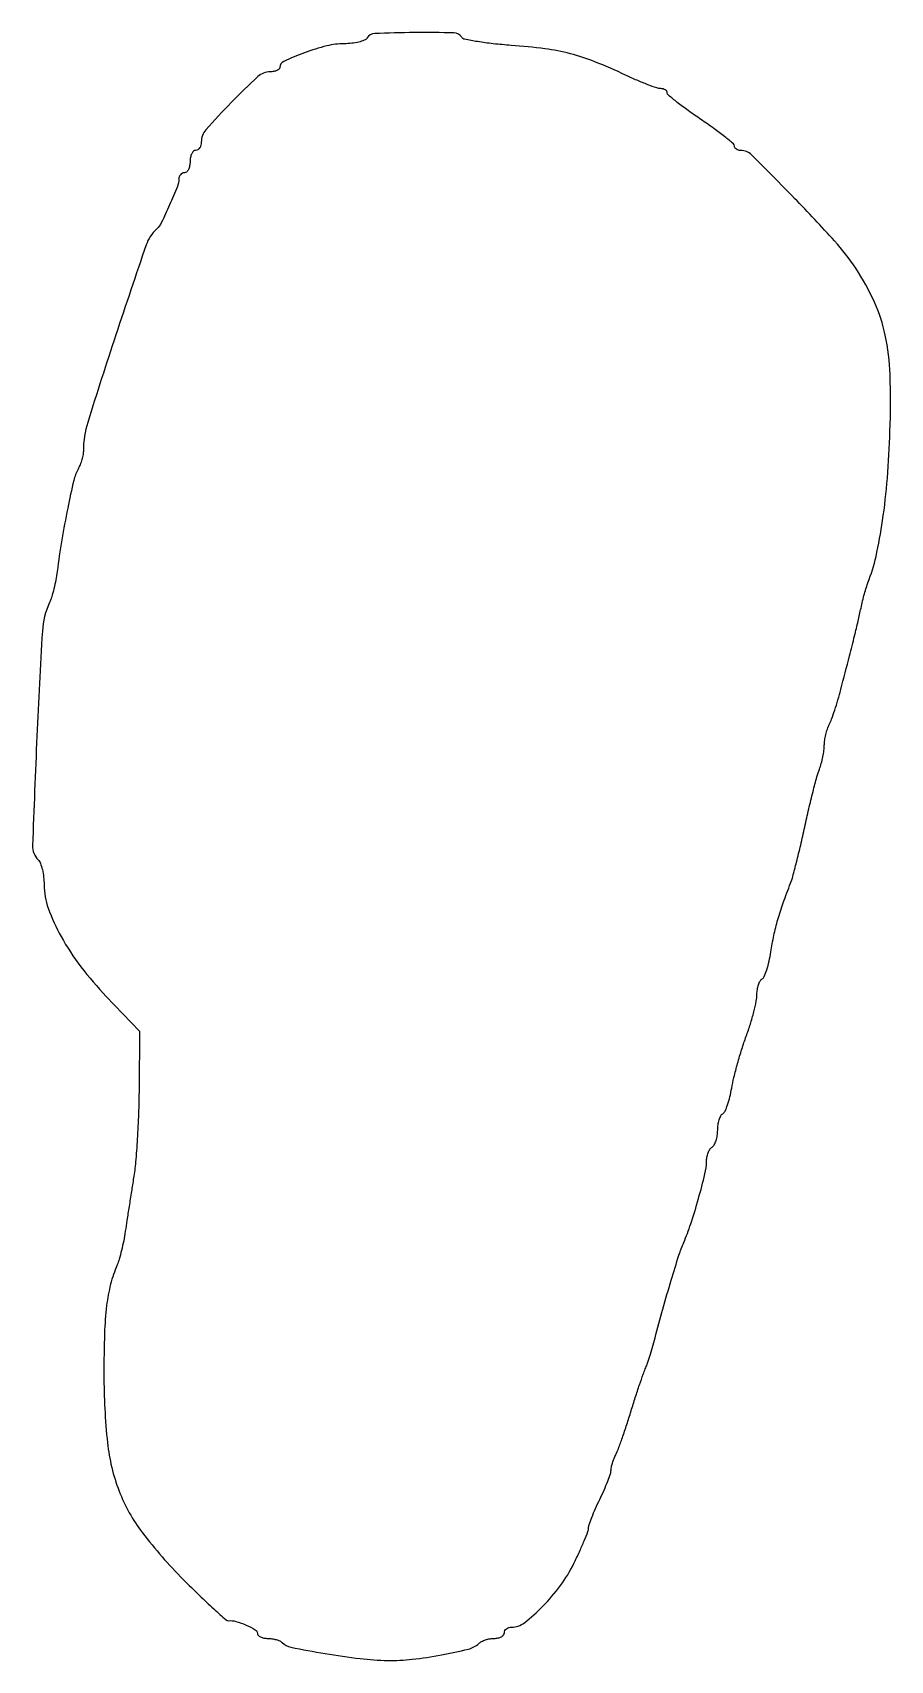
# Model space of a CAD drawing. Extents: x 0.8 to 13.8, y 0.9 to 25.4.
import ezdxf

# ---------------------------------------------------------------- set-up
doc = ezdxf.new("R2010")
doc.units = 0

msp = doc.modelspace()

# ---------------------------------------------------------------- linework, layer by layer
msp.add_lwpolyline([(5.884333, 25.315333, -0.159549), (5.845527, 25.282595, -0.035618), (5.761968, 25.255537, -0.033535), (5.6564, 25.236883, -0.026971), (5.541251, 25.230667, 0.062086), (5.279721, 25.198067, 0.026599), (4.942897, 25.093428, 0.01879), (4.631483, 24.964702, 0.293315), (4.572, 24.872027, -0.212964), (4.560961, 24.847284, -0.08037), (4.528358, 24.826337, -0.061151), (4.480313, 24.812076, -0.04162), (4.423431, 24.807333, 0.18844), (4.242157, 24.7365, 0.012885), (3.838918, 24.344871, 0.013079), (3.456909, 23.93323, 0.182466), (3.386667, 23.74716, -0.065852), (3.380338, 23.699314, -0.083123), (3.361796, 23.658766, -0.099191), (3.334287, 23.631645, -0.146169), (3.302, 23.622, 0.191087), (3.269667, 23.609175, 0.088204), (3.242204, 23.572258, 0.068025), (3.223573, 23.517472, 0.048028), (3.217333, 23.452667, -0.048028), (3.211094, 23.387861, -0.068025), (3.192462, 23.333075, -0.088204), (3.164999, 23.296158, -0.191087), (3.132667, 23.283333, 0.109094), (3.100366, 23.276201, 0.099783), (3.072871, 23.256004, 0.095291), (3.054433, 23.225816, 0.089817), (3.048, 23.190296, -0.096413), (3.025767, 23.076067, -0.008287), (2.909063, 22.80083, -0.008273), (2.783295, 22.529579, -0.096704), (2.71361, 22.436667, 0.127193), (2.555259, 22.196697, 0.002698), (2.099042, 20.842122, 0.003951), (1.673684, 19.521364, 0.076063), (1.608667, 19.096443, -0.046241), (1.602953, 19.034795, -0.023581), (1.585056, 18.959037, -0.02321), (1.559073, 18.882064, -0.032098), (1.528291, 18.816018, 0.067864), (1.463841, 18.64725, 0.006936), (1.372204, 18.228425, 0.009039), (1.283096, 17.748151, 0.009448), (1.212847, 17.272, -0.015724), (1.19266, 17.146134, -0.012859), (1.163415, 17.012973, -0.01306), (1.130139, 16.891808, -0.033028), (1.097949, 16.806333, 0.091821), (0.990171, 16.371708, 0.003939), (0.907782, 14.790845, 0.002152), (0.841886, 13.13971, 0.208177), (0.926321, 12.925146, -0.107049), (0.960908, 12.871435, -0.031474), (0.989657, 12.77713, -0.030034), (1.009394, 12.664129, -0.028225), (1.016, 12.547196, 0.08722), (1.078066, 12.194103, 0.040283), (1.272478, 11.768538, 0.035721), (1.571174, 11.313083, 0.028287), (1.954379, 10.865828), (2.455333, 10.34399), (2.448189, 9.468828, -0.007095), (2.439934, 9.099619, -0.006209), (2.421036, 8.713956, -0.006253), (2.395277, 8.365942, -0.018462), (2.365787, 8.128, 0.000854), (2.333328, 7.924954, 0.000627), (2.297994, 7.69964, 0.000633), (2.265083, 7.48627, 0.001408), (2.240682, 7.323667, -0.012116), (2.216238, 7.181587, -0.010686), (2.184021, 7.034742, -0.010798), (2.149282, 6.903597, -0.031683), (2.117794, 6.815667, 0.03945), (2.019143, 6.52611, 0.032298), (1.958993, 6.204569, 0.022633), (1.927386, 5.784498, 0.007444), (1.918117, 5.164667, 0.026106), (1.971914, 4.133715, 0.066409), (2.147427, 3.406937, 0.070781), (2.499459, 2.778925, 0.032898), (3.115497, 2.073709, 0.004579), (3.359698, 1.833162, 0.007199), (3.574288, 1.631518, 0.002608), (3.761042, 1.462804, 0.214236), (3.797272, 1.451303, -0.09829), (3.909109, 1.442197, -0.03401), (4.062265, 1.387125, -0.028932), (4.200999, 1.316472, -0.266535), (4.233333, 1.260125, 0.196902), (4.245039, 1.231554, 0.086244), (4.27893, 1.207303, 0.066164), (4.329144, 1.190837, 0.046218), (4.388556, 1.185333, -0.036444), (4.452632, 1.180657, -0.03414), (4.516801, 1.166713, -0.03598), (4.57199, 1.146308, -0.090073), (4.607165, 1.121946, 0.149056), (4.738806, 1.051821, 0.00656), (5.254995, 0.95767, 0.012106), (5.78397, 0.881462, 0.025522), (6.197666, 0.853355, 0.03173), (6.568556, 0.870664, 0.018539), (7.008872, 0.935927, 0.014256), (7.415211, 1.023697, 0.129049), (7.573433, 1.109708, -0.073713), (7.615171, 1.13872, -0.036572), (7.675007, 1.163118, -0.035299), (7.742015, 1.179764, -0.043257), (7.806267, 1.185333, 0.053595), (7.864571, 1.191601, 0.073362), (7.913899, 1.210204, 0.093122), (7.947014, 1.237692, 0.17482), (7.958667, 1.27, -0.126387), (7.966961, 1.302289, -0.10077), (7.990306, 1.329796, -0.089862), (8.025227, 1.348286, -0.077077), (8.066376, 1.354667, 0.166701), (8.260248, 1.421152, 0.03362), (8.536248, 1.66713, 0.035058), (8.806706, 1.984637, 0.045143), (9.005403, 2.312211, 0.006528), (9.090921, 2.492942, 0.008857), (9.163083, 2.658435, 0.006321), (9.218991, 2.798071, 0.092308), (9.228667, 2.850036, -0.084805), (9.237116, 2.899496, -0.008796), (9.278408, 3.010543, -0.010732), (9.333154, 3.141834, -0.00839), (9.398, 3.282007, 0.009233), (9.462841, 3.422791, 0.011516), (9.517592, 3.555943, 0.00985), (9.55849, 3.6689, 0.082105), (9.567333, 3.722392, -0.056053), (9.572346, 3.766961, -0.019818), (9.589109, 3.829074, -0.019383), (9.613087, 3.896431, -0.021569), (9.641464, 3.959316, 0.027787), (9.679274, 4.045963, 0.004945), (9.739268, 4.212372, 0.005334), (9.805644, 4.409064, 0.004787), (9.870317, 4.614333, -0.003374), (9.933897, 4.818141, -0.003961), (9.996988, 5.010415, -0.003493), (10.052697, 5.172016, -0.02436), (10.084268, 5.249333, 0.026211), (10.1127, 5.319708, 0.006404), (10.151906, 5.43851, 0.006544), (10.193371, 5.576028, 0.006485), (10.231353, 5.715, -0.004761), (10.349147, 6.151905, -0.004732), (10.47547, 6.587379, -0.004205), (10.591973, 6.963726, -0.025624), (10.663686, 7.154333, 0.023817), (10.770221, 7.434418, 0.010308), (10.886306, 7.816131, 0.008365), (10.984417, 8.188113, 0.060361), (11.006667, 8.371745, -0.045499), (11.012936, 8.440501, -0.045682), (11.031537, 8.506892, -0.049716), (11.05885, 8.561493, -0.114003), (11.091333, 8.593667, 0.128561), (11.123878, 8.627805, 0.04604), (11.151129, 8.689864, 0.041947), (11.169746, 8.766634, 0.038534), (11.176, 8.847667, -0.035283), (11.181702, 8.928367, -0.039878), (11.198707, 9.004132, -0.043714), (11.22355, 9.064938, -0.136329), (11.2533, 9.097114, 0.14926), (11.286673, 9.135097, 0.022428), (11.324714, 9.230419, 0.023519), (11.360279, 9.350551, 0.01836), (11.387864, 9.483834, -0.018202), (11.421162, 9.64498, -0.008272), (11.475827, 9.853223, -0.008178), (11.540761, 10.071132, -0.011116), (11.606898, 10.265362, 0.012182), (11.668822, 10.448498, 0.012521), (11.721147, 10.632777, 0.012338), (11.758513, 10.794586, 0.050611), (11.768667, 10.894641, -0.038021), (11.774376, 10.969609, -0.041635), (11.791373, 11.040531, -0.045701), (11.816248, 11.097795, -0.129743), (11.845966, 11.129114, 0.155545), (11.879174, 11.167858, 0.021533), (11.916676, 11.268425, 0.022975), (11.951468, 11.39516, 0.017625), (11.97813, 11.536277, -0.01567), (12.023769, 11.783117, -0.016385), (12.08422, 12.022927, -0.014831), (12.165823, 12.278238, -0.009206), (12.275908, 12.573, 0.028291), (12.309974, 12.676045, 0.004034), (12.36607, 12.891558, 0.004578), (12.428105, 13.147923, 0.00389), (12.489009, 13.419667, -0.004179), (12.550492, 13.693247, -0.004703), (12.614261, 13.955163, -0.004322), (12.672515, 14.176934, -0.025292), (12.709979, 14.291484, 0.023837), (12.738589, 14.378108, 0.016829), (12.762727, 14.477747, 0.017033), (12.77938, 14.574784, 0.033987), (12.784667, 14.652466, -0.036214), (12.790065, 14.726907, -0.022287), (12.806612, 14.813242, -0.022302), (12.830738, 14.897609, -0.036774), (12.859375, 14.965982, 0.030155), (12.894576, 15.047002, 0.007773), (12.941331, 15.181732, 0.007883), (12.989932, 15.337352, 0.007948), (13.033463, 15.494, 0.000578), (13.164626, 15.999237, 0.002408), (13.241841, 16.304144, 0.00391), (13.294624, 16.524218, 0.005476), (13.338077, 16.721667, -0.008043), (13.362102, 16.828226, -0.007127), (13.39047, 16.93836, -0.007173), (13.41885, 17.036799, -0.021639), (13.442025, 17.102667, 0.041141), (13.564331, 17.49897, 0.018081), (13.663217, 18.039477, 0.016149), (13.735508, 18.679373, 0.012042), (13.775354, 19.388667, 0.015921), (13.775519, 20.241021, 0.043938), (13.704017, 20.836686, 0.054884), (13.541747, 21.331413, 0.03877), (13.258983, 21.844, 0.038708), (12.93772, 22.258814, 0.009087), (12.335799, 22.899089, 0.003742), (11.685894, 23.555798, 0.198321), (11.525552, 23.622, -0.065167), (11.489023, 23.626781, -0.082646), (11.458069, 23.640799, -0.098991), (11.437362, 23.661591, -0.147552), (11.43, 23.685997, 0.221173), (11.412774, 23.723034, 0.00706), (11.281461, 23.830532, 0.012439), (11.118123, 23.953932, 0.008169), (10.924335, 24.088163, -0.007904), (10.730382, 24.222357, -0.011993), (10.566523, 24.345649, -0.006736), (10.434351, 24.453081, -0.212635), (10.416335, 24.489833, 0.148737), (10.407981, 24.51406, 0.094389), (10.386076, 24.53468, 0.078913), (10.354017, 24.548595, 0.06308), (10.316606, 24.553333, -0.083536), (10.257102, 24.563345, -0.008335), (10.120988, 24.613037, -0.0103), (9.959907, 24.678744, -0.00801), (9.787439, 24.756579, 0.014792), (9.325108, 24.957726, 0.031591), (8.955241, 25.079324, 0.031304), (8.570893, 25.153991, 0.014268), (8.061598, 25.205481, -0.009091), (7.789604, 25.230138, -0.013596), (7.553182, 25.262437, -0.008497), (7.359626, 25.297651, -0.207991), (7.315768, 25.328114, 0.254615), (7.198595, 25.394983, 0.00722), (6.600312, 25.39828, 0.007285), (6.002561, 25.384231, 0.249798)], format="xyb", close=True)

doc.saveas('drawing.dxf')
